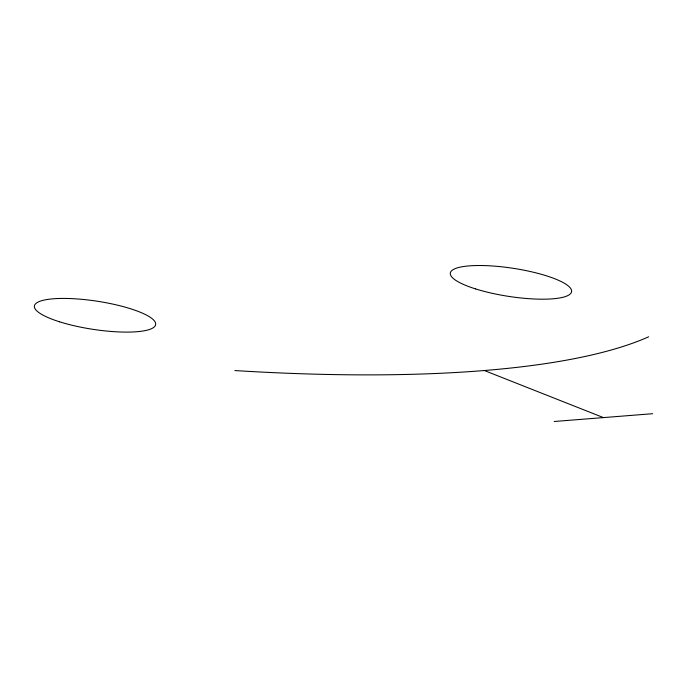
<?xml version="1.0" encoding="UTF-8"?>
<svg xmlns="http://www.w3.org/2000/svg" width="687" height="687" viewBox="0 0 687 687"><rect width="100%" height="100%" fill="white"/><g stroke="black" fill="none" stroke-linecap="round" stroke-linejoin="round"><path stroke-width="1.03" d="M554.177 421.492L652.65 413.703M484.352 370.525L603.418 417.593M648.665 336.802A698.421 161.857 8.7 0 1 234.851 370.559M475.507 288.892A61.349 14.221 8.7 0 0 571.318 292.516A61.349 14.221 8.7 0 0 485.992 265.637A61.349 14.221 8.7 0 0 475.507 288.892M59.58 321.808A61.349 14.221 8.7 0 0 155.391 325.432A61.349 14.221 8.7 0 0 70.057 298.553A61.349 14.221 8.7 0 0 59.58 321.808"/></g></svg>
